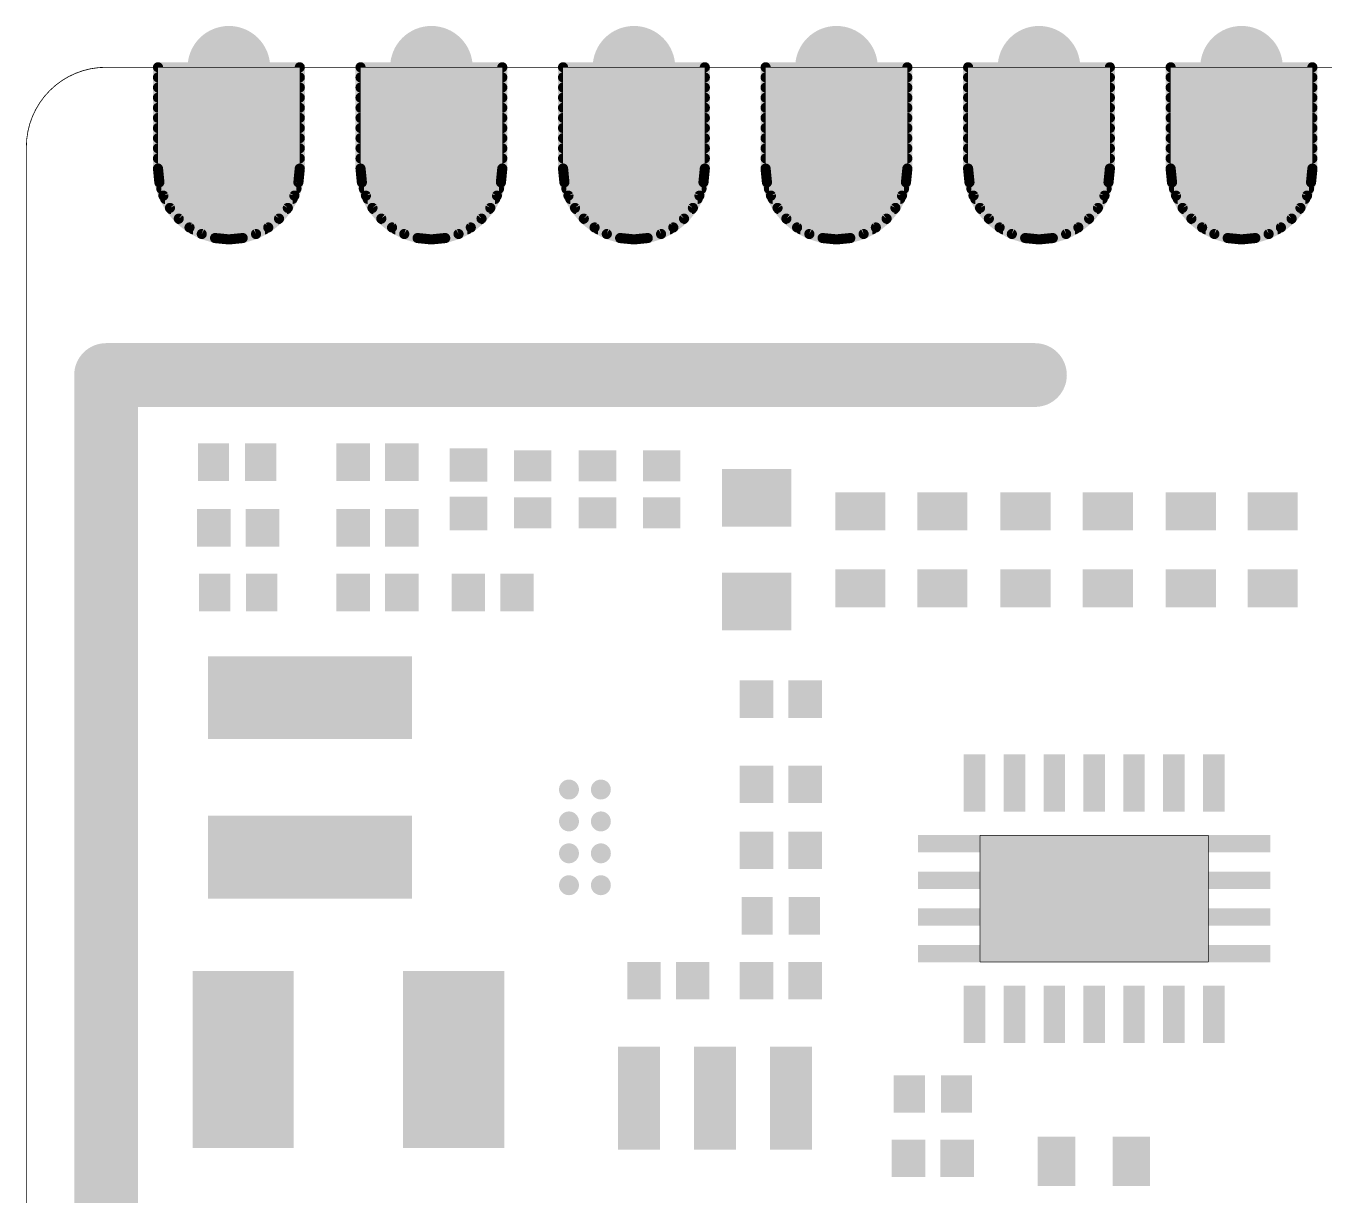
# Model space of a CAD drawing. Extents: x 0 to 35, y -0.5 to 23.4.
# Drawn here: x -0.01 to 16.27, y 8.72 to 23.38 of the extents above; entities that cross this region are included whole.
import ezdxf

# ---------------------------------------------------------------- set-up
doc = ezdxf.new("R2010")
doc.units = 0
for name, color, linetype in [('17', 110, 'CONTINUOUS'), ('20', 31, 'CONTINUOUS'), ('29', 253, 'CONTINUOUS')]:
    doc.layers.add(name, color=color, linetype=linetype)

# ---------------------------------------------------------------- blocks, each defined once
blk = doc.blocks.new('RECT')
blk.add_solid([(-0.5, -0.5), (0.5, -0.5), (-0.5, 0.5), (0.5, 0.5)])
blk = doc.blocks.new('ROUNDP')
at = {"const_width": 0.5}
blk.add_lwpolyline([(0, -0.25, 1), (0, 0.25, 1), (0, -0.25)], format="xyb", dxfattribs=at)
blk = doc.blocks.new('RECT459200X256000R1')
at = {"const_width": 0.008}
blk.add_lwpolyline([(1.431, -0.792), (1.431, 0.792, 0.4142), (1.427, 0.796), (-1.427, 0.796, 0.4142), (-1.431, 0.792), (-1.431, -0.792, 0.4142), (-1.427, -0.796), (1.427, -0.796, 0.4142)], format="xyb", close=True, dxfattribs=at)
blk.add_solid([(-1.429, -0.794), (1.429, -0.794), (-1.429, 0.794), (1.429, 0.794)])
blk = doc.blocks.new('PIE')
at = {"const_width": 0.5}
blk.add_lwpolyline([(0, -0.25, 1), (0, 0.25, 1), (0, -0.25)], format="xyb", dxfattribs=at)

msp = doc.modelspace()

# ---------------------------------------------------------------- linework, layer by layer
at = {"layer": '20'}
for points, const_width in [([(1, 22.86, 0.4142), (0, 21.86)], 0.01), ([(1, 22.8625, 1), (1, 22.8575)], 0.005), ([(1, 22.8575, 1), (1, 22.8625)], 0.005), ([(0.0025, 21.86, 1), (-0.0025, 21.86)], 0.005), ([(-0.0025, 21.86, 1), (0.0025, 21.86)], 0.005)]:
    msp.add_lwpolyline(points, format="xyb", dxfattribs=dict(at, const_width=const_width))
at = {"layer": '20', "const_width": 0.01}
for points in [[(1, 22.86), (34, 22.86)], [(0, 2), (0, 21.86)]]:
    msp.add_lwpolyline(points, dxfattribs=at)
at = {"layer": '29'}
for points, const_width in [([(1.651, 22.86), (1.651, 21.59)], 0.127), ([(3.429, 22.86), (1.651, 22.86)], 0.127), ([(1.651, 22.733), (3.429, 22.733)], 0.127), ([(3.429, 21.59), (3.429, 22.86)], 0.127), ([(4.191, 22.86), (4.191, 21.59)], 0.127), ([(5.969, 22.86), (4.191, 22.86)], 0.127), ([(4.191, 22.733), (5.969, 22.733)], 0.127), ([(5.969, 21.59), (5.969, 22.86)], 0.127), ([(6.731, 22.86), (6.731, 21.59)], 0.127), ([(8.509, 22.86), (6.731, 22.86)], 0.127), ([(6.731, 22.733), (8.509, 22.733)], 0.127), ([(8.509, 21.59), (8.509, 22.86)], 0.127), ([(9.271, 22.86), (9.271, 21.59)], 0.127), ([(11.049, 22.86), (9.271, 22.86)], 0.127), ([(9.271, 22.733), (11.049, 22.733)], 0.127), ([(11.049, 21.59), (11.049, 22.86)], 0.127), ([(11.811, 22.86), (11.811, 21.59)], 0.127), ([(13.589, 22.86), (11.811, 22.86)], 0.127), ([(11.811, 22.733), (13.589, 22.733)], 0.127), ([(13.589, 21.59), (13.589, 22.86)], 0.127), ([(14.351, 22.86), (14.351, 21.59)], 0.127), ([(16.129, 22.86), (14.351, 22.86)], 0.127), ([(14.351, 22.733), (16.129, 22.733)], 0.127), ([(16.129, 21.59), (16.129, 22.86)], 0.127), ([(1.651, 22.606), (3.429, 22.606)], 0.127), ([(4.191, 22.606), (5.969, 22.606)], 0.127), ([(6.731, 22.606), (8.509, 22.606)], 0.127), ([(9.271, 22.606), (11.049, 22.606)], 0.127), ([(11.811, 22.606), (13.589, 22.606)], 0.127), ([(14.351, 22.606), (16.129, 22.606)], 0.127), ([(1.651, 22.479), (3.429, 22.479)], 0.127), ([(4.191, 22.479), (5.969, 22.479)], 0.127), ([(6.731, 22.479), (8.509, 22.479)], 0.127), ([(9.271, 22.479), (11.049, 22.479)], 0.127), ([(11.811, 22.479), (13.589, 22.479)], 0.127), ([(14.351, 22.479), (16.129, 22.479)], 0.127), ([(1.651, 22.352), (3.429, 22.352)], 0.127), ([(4.191, 22.352), (5.969, 22.352)], 0.127), ([(6.731, 22.352), (8.509, 22.352)], 0.127), ([(9.271, 22.352), (11.049, 22.352)], 0.127), ([(11.811, 22.352), (13.589, 22.352)], 0.127), ([(14.351, 22.352), (16.129, 22.352)], 0.127), ([(1.651, 22.225), (3.429, 22.225)], 0.127), ([(1.651, 22.098), (3.429, 22.098)], 0.127), ([(4.191, 22.225), (5.969, 22.225)], 0.127), ([(4.191, 22.098), (5.969, 22.098)], 0.127), ([(6.731, 22.225), (8.509, 22.225)], 0.127), ([(6.731, 22.098), (8.509, 22.098)], 0.127), ([(9.271, 22.225), (11.049, 22.225)], 0.127), ([(9.271, 22.098), (11.049, 22.098)], 0.127), ([(11.811, 22.225), (13.589, 22.225)], 0.127), ([(11.811, 22.098), (13.589, 22.098)], 0.127), ([(14.351, 22.225), (16.129, 22.225)], 0.127), ([(14.351, 22.098), (16.129, 22.098)], 0.127), ([(1.651, 21.971), (3.429, 21.971)], 0.127), ([(4.191, 21.971), (5.969, 21.971)], 0.127), ([(6.731, 21.971), (8.509, 21.971)], 0.127), ([(9.271, 21.971), (11.049, 21.971)], 0.127), ([(11.811, 21.971), (13.589, 21.971)], 0.127), ([(14.351, 21.971), (16.129, 21.971)], 0.127), ([(1.651, 21.844), (3.429, 21.844)], 0.127), ([(4.191, 21.844), (5.969, 21.844)], 0.127), ([(6.731, 21.844), (8.509, 21.844)], 0.127), ([(9.271, 21.844), (11.049, 21.844)], 0.127), ([(11.811, 21.844), (13.589, 21.844)], 0.127), ([(14.351, 21.844), (16.129, 21.844)], 0.127), ([(1.651, 21.717), (3.429, 21.717)], 0.127), ([(1.651, 21.59), (1.6681, 21.4166)], 0.127), ([(1.651, 21.59), (3.429, 21.59)], 0.127), ([(3.4119, 21.4166), (3.429, 21.59)], 0.127), ([(4.191, 21.717), (5.969, 21.717)], 0.127), ([(4.191, 21.59), (4.2081, 21.4166)], 0.127), ([(4.191, 21.59), (5.969, 21.59)], 0.127), ([(5.9519, 21.4166), (5.969, 21.59)], 0.127), ([(6.731, 21.717), (8.509, 21.717)], 0.127), ([(6.731, 21.59), (6.7481, 21.4166)], 0.127), ([(6.731, 21.59), (8.509, 21.59)], 0.127), ([(8.4919, 21.4166), (8.509, 21.59)], 0.127), ([(9.271, 21.717), (11.049, 21.717)], 0.127), ([(9.271, 21.59), (9.2881, 21.4166)], 0.127), ([(9.271, 21.59), (11.049, 21.59)], 0.127), ([(11.0319, 21.4166), (11.049, 21.59)], 0.127), ([(11.811, 21.717), (13.589, 21.717)], 0.127), ([(11.811, 21.59), (11.8281, 21.4166)], 0.127), ([(11.811, 21.59), (13.589, 21.59)], 0.127), ([(13.5719, 21.4166), (13.589, 21.59)], 0.127), ([(14.351, 21.717), (16.129, 21.717)], 0.127), ([(14.351, 21.59), (14.3681, 21.4166)], 0.127), ([(14.351, 21.59), (16.129, 21.59)], 0.127), ([(16.1119, 21.4166), (16.129, 21.59)], 0.127), ([(1.6635, 21.463), (3.4165, 21.463)], 0.127), ([(4.2035, 21.463), (5.9565, 21.463)], 0.127), ([(6.7435, 21.463), (8.4965, 21.463)], 0.127), ([(9.2835, 21.463), (11.0365, 21.463)], 0.127), ([(11.8235, 21.463), (13.5765, 21.463)], 0.127), ([(14.3635, 21.463), (16.1165, 21.463)], 0.127), ([(1.6681, 21.4166), (1.7187, 21.2498)], 0.127), ([(1.6925, 21.336), (3.3875, 21.336)], 0.127), ([(3.3613, 21.2498), (3.4119, 21.4166)], 0.127), ([(4.2081, 21.4166), (4.2587, 21.2498)], 0.127), ([(4.2325, 21.336), (5.9275, 21.336)], 0.127), ([(5.9013, 21.2498), (5.9519, 21.4166)], 0.127), ([(6.7481, 21.4166), (6.7987, 21.2498)], 0.127), ([(6.7725, 21.336), (8.4675, 21.336)], 0.127), ([(8.4413, 21.2498), (8.4919, 21.4166)], 0.127), ([(9.2881, 21.4166), (9.3387, 21.2498)], 0.127), ([(9.3125, 21.336), (11.0075, 21.336)], 0.127), ([(10.9813, 21.2498), (11.0319, 21.4166)], 0.127), ([(11.8281, 21.4166), (11.8787, 21.2498)], 0.127), ([(11.8525, 21.336), (13.5475, 21.336)], 0.127), ([(13.5213, 21.2498), (13.5719, 21.4166)], 0.127), ([(14.3681, 21.4166), (14.4187, 21.2498)], 0.127), ([(14.3925, 21.336), (16.0875, 21.336)], 0.127), ([(16.0613, 21.2498), (16.1119, 21.4166)], 0.127), ([(1.7187, 21.2498), (1.8008, 21.0961)], 0.127), ([(1.7405, 21.209), (3.3395, 21.209)], 0.127), ([(3.2792, 21.0961), (3.3613, 21.2498)], 0.127), ([(4.2587, 21.2498), (4.3408, 21.0961)], 0.127), ([(4.2805, 21.209), (5.8795, 21.209)], 0.127), ([(5.8192, 21.0961), (5.9013, 21.2498)], 0.127), ([(6.7987, 21.2498), (6.8808, 21.0961)], 0.127), ([(6.8205, 21.209), (8.4195, 21.209)], 0.127), ([(8.3592, 21.0961), (8.4413, 21.2498)], 0.127), ([(9.3387, 21.2498), (9.4208, 21.0961)], 0.127), ([(9.3605, 21.209), (10.9595, 21.209)], 0.127), ([(10.8992, 21.0961), (10.9813, 21.2498)], 0.127), ([(11.8787, 21.2498), (11.9608, 21.0961)], 0.127), ([(11.9005, 21.209), (13.4995, 21.209)], 0.127), ([(13.4392, 21.0961), (13.5213, 21.2498)], 0.127), ([(14.4187, 21.2498), (14.5008, 21.0961)], 0.127), ([(14.4405, 21.209), (16.0395, 21.209)], 0.127), ([(15.9792, 21.0961), (16.0613, 21.2498)], 0.127), ([(1.8008, 21.0961), (1.9114, 20.9614)], 0.127), ([(1.8124, 21.082), (3.2676, 21.082)], 0.127), ([(1.9114, 20.9614), (2.0461, 20.8508)], 0.127), ([(1.9192, 20.955), (3.1608, 20.955)], 0.127), ([(3.0339, 20.8508), (3.1686, 20.9614)], 0.127), ([(3.1686, 20.9614), (3.2792, 21.0961)], 0.127), ([(4.3408, 21.0961), (4.4514, 20.9614)], 0.127), ([(4.3524, 21.082), (5.8076, 21.082)], 0.127), ([(4.4514, 20.9614), (4.5861, 20.8508)], 0.127), ([(4.4592, 20.955), (5.7008, 20.955)], 0.127), ([(5.5739, 20.8508), (5.7086, 20.9614)], 0.127), ([(5.7086, 20.9614), (5.8192, 21.0961)], 0.127), ([(6.8808, 21.0961), (6.9914, 20.9614)], 0.127), ([(6.8924, 21.082), (8.3476, 21.082)], 0.127), ([(6.9914, 20.9614), (7.1261, 20.8508)], 0.127), ([(6.9992, 20.955), (8.2408, 20.955)], 0.127), ([(8.1139, 20.8508), (8.2486, 20.9614)], 0.127), ([(8.2486, 20.9614), (8.3592, 21.0961)], 0.127), ([(9.4208, 21.0961), (9.5314, 20.9614)], 0.127), ([(9.4324, 21.082), (10.8876, 21.082)], 0.127), ([(9.5314, 20.9614), (9.6661, 20.8508)], 0.127), ([(9.5392, 20.955), (10.7808, 20.955)], 0.127), ([(10.6539, 20.8508), (10.7886, 20.9614)], 0.127), ([(10.7886, 20.9614), (10.8992, 21.0961)], 0.127), ([(11.9608, 21.0961), (12.0714, 20.9614)], 0.127), ([(11.9724, 21.082), (13.4276, 21.082)], 0.127), ([(12.0714, 20.9614), (12.2061, 20.8508)], 0.127), ([(12.0792, 20.955), (13.3208, 20.955)], 0.127), ([(13.1939, 20.8508), (13.3286, 20.9614)], 0.127), ([(13.3286, 20.9614), (13.4392, 21.0961)], 0.127), ([(14.5008, 21.0961), (14.6114, 20.9614)], 0.127), ([(14.5124, 21.082), (15.9676, 21.082)], 0.127), ([(14.6114, 20.9614), (14.7461, 20.8508)], 0.127), ([(14.6192, 20.955), (15.8608, 20.955)], 0.127), ([(15.7339, 20.8508), (15.8686, 20.9614)], 0.127), ([(15.8686, 20.9614), (15.9792, 21.0961)], 0.127), ([(2.0461, 20.8508), (2.1998, 20.7687)], 0.127), ([(2.0888, 20.828), (2.9912, 20.828)], 0.127), ([(2.8802, 20.7687), (3.0339, 20.8508)], 0.127), ([(4.5861, 20.8508), (4.7398, 20.7687)], 0.127), ([(4.6288, 20.828), (5.5312, 20.828)], 0.127), ([(5.4202, 20.7687), (5.5739, 20.8508)], 0.127), ([(7.1261, 20.8508), (7.2798, 20.7687)], 0.127), ([(7.1688, 20.828), (8.0712, 20.828)], 0.127), ([(7.9602, 20.7687), (8.1139, 20.8508)], 0.127), ([(9.6661, 20.8508), (9.8198, 20.7687)], 0.127), ([(9.7088, 20.828), (10.6112, 20.828)], 0.127), ([(10.5002, 20.7687), (10.6539, 20.8508)], 0.127), ([(12.2061, 20.8508), (12.3598, 20.7687)], 0.127), ([(12.2488, 20.828), (13.1512, 20.828)], 0.127), ([(13.0402, 20.7687), (13.1939, 20.8508)], 0.127), ([(14.7461, 20.8508), (14.8998, 20.7687)], 0.127), ([(14.7888, 20.828), (15.6912, 20.828)], 0.127), ([(15.5802, 20.7687), (15.7339, 20.8508)], 0.127), ([(2.1998, 20.7687), (2.3666, 20.7181)], 0.127), ([(2.3666, 20.7181), (2.54, 20.701)], 0.127), ([(2.54, 20.701), (2.7134, 20.7181)], 0.127), ([(2.7134, 20.7181), (2.8802, 20.7687)], 0.127), ([(4.7398, 20.7687), (4.9066, 20.7181)], 0.127), ([(4.9066, 20.7181), (5.08, 20.701)], 0.127), ([(5.08, 20.701), (5.2534, 20.7181)], 0.127), ([(5.2534, 20.7181), (5.4202, 20.7687)], 0.127), ([(7.2798, 20.7687), (7.4466, 20.7181)], 0.127), ([(7.4466, 20.7181), (7.62, 20.701)], 0.127), ([(7.62, 20.701), (7.7934, 20.7181)], 0.127), ([(7.7934, 20.7181), (7.9602, 20.7687)], 0.127), ([(9.8198, 20.7687), (9.9866, 20.7181)], 0.127), ([(9.9866, 20.7181), (10.16, 20.701)], 0.127), ([(10.16, 20.701), (10.3334, 20.7181)], 0.127), ([(10.3334, 20.7181), (10.5002, 20.7687)], 0.127), ([(12.3598, 20.7687), (12.5266, 20.7181)], 0.127), ([(12.5266, 20.7181), (12.7, 20.701)], 0.127), ([(12.7, 20.701), (12.8734, 20.7181)], 0.127), ([(12.8734, 20.7181), (13.0402, 20.7687)], 0.127), ([(14.8998, 20.7687), (15.0666, 20.7181)], 0.127), ([(15.0666, 20.7181), (15.24, 20.701)], 0.127), ([(15.24, 20.701), (15.4134, 20.7181)], 0.127), ([(15.4134, 20.7181), (15.5802, 20.7687)], 0.127), ([(1, 3.86), (1, 19)], 0.8), ([(1, 19), (12.6492, 19)], 0.8)]:
    msp.add_lwpolyline(points, dxfattribs=dict(at, const_width=const_width))
for points, const_width in [([(1.651, 22.8917, 1), (1.651, 22.8283)], 0.0635), ([(1.651, 22.7647, 1), (1.651, 22.7013)], 0.0635), ([(1.6827, 22.86, 1), (1.6193, 22.86)], 0.0635), ([(3.4608, 22.86, 1), (3.3973, 22.86)], 0.0635), ([(3.429, 22.8283, 1), (3.429, 22.8917)], 0.0635), ([(3.429, 22.7013, 1), (3.429, 22.7647)], 0.0635), ([(4.191, 22.8917, 1), (4.191, 22.8283)], 0.0635), ([(4.191, 22.7647, 1), (4.191, 22.7013)], 0.0635), ([(4.2227, 22.86, 1), (4.1593, 22.86)], 0.0635), ([(6.0008, 22.86, 1), (5.9373, 22.86)], 0.0635), ([(5.969, 22.8283, 1), (5.969, 22.8917)], 0.0635), ([(5.969, 22.7013, 1), (5.969, 22.7647)], 0.0635), ([(6.7628, 22.86, 1), (6.6993, 22.86)], 0.0635), ([(6.731, 22.8917, 1), (6.731, 22.8283)], 0.0635), ([(6.731, 22.7647, 1), (6.731, 22.7013)], 0.0635), ([(8.5408, 22.86, 1), (8.4772, 22.86)], 0.0635), ([(8.509, 22.8283, 1), (8.509, 22.8917)], 0.0635), ([(8.509, 22.7013, 1), (8.509, 22.7647)], 0.0635), ([(9.3028, 22.86, 1), (9.2393, 22.86)], 0.0635), ([(9.271, 22.8917, 1), (9.271, 22.8283)], 0.0635), ([(9.271, 22.7647, 1), (9.271, 22.7013)], 0.0635), ([(11.0808, 22.86, 1), (11.0173, 22.86)], 0.0635), ([(11.049, 22.8283, 1), (11.049, 22.8917)], 0.0635), ([(11.049, 22.7013, 1), (11.049, 22.7647)], 0.0635), ([(11.8428, 22.86, 1), (11.7792, 22.86)], 0.0635), ([(11.811, 22.8917, 1), (11.811, 22.8283)], 0.0635), ([(11.811, 22.7647, 1), (11.811, 22.7013)], 0.0635), ([(13.6208, 22.86, 1), (13.5572, 22.86)], 0.0635), ([(13.589, 22.8283, 1), (13.589, 22.8917)], 0.0635), ([(13.589, 22.7013, 1), (13.589, 22.7647)], 0.0635), ([(14.351, 22.8917, 1), (14.351, 22.8283)], 0.0635), ([(14.351, 22.7647, 1), (14.351, 22.7013)], 0.0635), ([(14.3828, 22.86, 1), (14.3193, 22.86)], 0.0635), ([(16.1608, 22.86, 1), (16.0973, 22.86)], 0.0635), ([(16.129, 22.8283, 1), (16.129, 22.8917)], 0.0635), ([(16.129, 22.7013, 1), (16.129, 22.7647)], 0.0635), ([(1.651, 22.6378, 1), (1.651, 22.5743)], 0.0635), ([(3.429, 22.5743, 1), (3.429, 22.6378)], 0.0635), ([(4.191, 22.6378, 1), (4.191, 22.5743)], 0.0635), ([(5.969, 22.5743, 1), (5.969, 22.6378)], 0.0635), ([(6.731, 22.6378, 1), (6.731, 22.5743)], 0.0635), ([(8.509, 22.5743, 1), (8.509, 22.6378)], 0.0635), ([(9.271, 22.6378, 1), (9.271, 22.5743)], 0.0635), ([(11.049, 22.5743, 1), (11.049, 22.6378)], 0.0635), ([(11.811, 22.6378, 1), (11.811, 22.5743)], 0.0635), ([(13.589, 22.5743, 1), (13.589, 22.6378)], 0.0635), ([(14.351, 22.6378, 1), (14.351, 22.5743)], 0.0635), ([(16.129, 22.5743, 1), (16.129, 22.6378)], 0.0635), ([(1.651, 22.5108, 1), (1.651, 22.4473)], 0.0635), ([(3.429, 22.4473, 1), (3.429, 22.5108)], 0.0635), ([(4.191, 22.5108, 1), (4.191, 22.4473)], 0.0635), ([(5.969, 22.4473, 1), (5.969, 22.5108)], 0.0635), ([(6.731, 22.5108, 1), (6.731, 22.4473)], 0.0635), ([(8.509, 22.4473, 1), (8.509, 22.5108)], 0.0635), ([(9.271, 22.5108, 1), (9.271, 22.4473)], 0.0635), ([(11.049, 22.4473, 1), (11.049, 22.5108)], 0.0635), ([(11.811, 22.5108, 1), (11.811, 22.4473)], 0.0635), ([(13.589, 22.4473, 1), (13.589, 22.5108)], 0.0635), ([(14.351, 22.5108, 1), (14.351, 22.4473)], 0.0635), ([(16.129, 22.4473, 1), (16.129, 22.5108)], 0.0635), ([(1.651, 22.3837, 1), (1.651, 22.3203)], 0.0635), ([(3.429, 22.3203, 1), (3.429, 22.3837)], 0.0635), ([(4.191, 22.3837, 1), (4.191, 22.3203)], 0.0635), ([(5.969, 22.3203, 1), (5.969, 22.3837)], 0.0635), ([(6.731, 22.3837, 1), (6.731, 22.3203)], 0.0635), ([(8.509, 22.3203, 1), (8.509, 22.3837)], 0.0635), ([(9.271, 22.3837, 1), (9.271, 22.3203)], 0.0635), ([(11.049, 22.3203, 1), (11.049, 22.3837)], 0.0635), ([(11.811, 22.3837, 1), (11.811, 22.3203)], 0.0635), ([(13.589, 22.3203, 1), (13.589, 22.3837)], 0.0635), ([(14.351, 22.3837, 1), (14.351, 22.3203)], 0.0635), ([(16.129, 22.3203, 1), (16.129, 22.3837)], 0.0635), ([(1.651, 22.2568, 1), (1.651, 22.1933)], 0.0635), ([(1.651, 22.1298, 1), (1.651, 22.0663)], 0.0635), ([(3.429, 22.1933, 1), (3.429, 22.2568)], 0.0635), ([(3.429, 22.0663, 1), (3.429, 22.1298)], 0.0635), ([(4.191, 22.2568, 1), (4.191, 22.1933)], 0.0635), ([(4.191, 22.1298, 1), (4.191, 22.0663)], 0.0635), ([(5.969, 22.1933, 1), (5.969, 22.2568)], 0.0635), ([(5.969, 22.0663, 1), (5.969, 22.1298)], 0.0635), ([(6.731, 22.2568, 1), (6.731, 22.1933)], 0.0635), ([(6.731, 22.1298, 1), (6.731, 22.0663)], 0.0635), ([(8.509, 22.1933, 1), (8.509, 22.2568)], 0.0635), ([(8.509, 22.0663, 1), (8.509, 22.1298)], 0.0635), ([(9.271, 22.2568, 1), (9.271, 22.1933)], 0.0635), ([(9.271, 22.1298, 1), (9.271, 22.0663)], 0.0635), ([(11.049, 22.1933, 1), (11.049, 22.2568)], 0.0635), ([(11.049, 22.0663, 1), (11.049, 22.1298)], 0.0635), ([(11.811, 22.2568, 1), (11.811, 22.1933)], 0.0635), ([(11.811, 22.1298, 1), (11.811, 22.0663)], 0.0635), ([(13.589, 22.1933, 1), (13.589, 22.2568)], 0.0635), ([(13.589, 22.0663, 1), (13.589, 22.1298)], 0.0635), ([(14.351, 22.2568, 1), (14.351, 22.1933)], 0.0635), ([(14.351, 22.1298, 1), (14.351, 22.0663)], 0.0635), ([(16.129, 22.1933, 1), (16.129, 22.2568)], 0.0635), ([(16.129, 22.0663, 1), (16.129, 22.1298)], 0.0635), ([(1.651, 22.0027, 1), (1.651, 21.9393)], 0.0635), ([(3.429, 21.9393, 1), (3.429, 22.0027)], 0.0635), ([(4.191, 22.0027, 1), (4.191, 21.9393)], 0.0635), ([(5.969, 21.9393, 1), (5.969, 22.0027)], 0.0635), ([(6.731, 22.0027, 1), (6.731, 21.9393)], 0.0635), ([(8.509, 21.9393, 1), (8.509, 22.0027)], 0.0635), ([(9.271, 22.0027, 1), (9.271, 21.9393)], 0.0635), ([(11.049, 21.9393, 1), (11.049, 22.0027)], 0.0635), ([(11.811, 22.0027, 1), (11.811, 21.9393)], 0.0635), ([(13.589, 21.9393, 1), (13.589, 22.0027)], 0.0635), ([(14.351, 22.0027, 1), (14.351, 21.9393)], 0.0635), ([(16.129, 21.9393, 1), (16.129, 22.0027)], 0.0635), ([(1.651, 21.8758, 1), (1.651, 21.8123)], 0.0635), ([(3.429, 21.8123, 1), (3.429, 21.8758)], 0.0635), ([(4.191, 21.8758, 1), (4.191, 21.8123)], 0.0635), ([(5.969, 21.8123, 1), (5.969, 21.8758)], 0.0635), ([(6.731, 21.8758, 1), (6.731, 21.8123)], 0.0635), ([(8.509, 21.8123, 1), (8.509, 21.8758)], 0.0635), ([(9.271, 21.8758, 1), (9.271, 21.8123)], 0.0635), ([(11.049, 21.8123, 1), (11.049, 21.8758)], 0.0635), ([(11.811, 21.8758, 1), (11.811, 21.8123)], 0.0635), ([(13.589, 21.8123, 1), (13.589, 21.8758)], 0.0635), ([(14.351, 21.8758, 1), (14.351, 21.8123)], 0.0635), ([(16.129, 21.8123, 1), (16.129, 21.8758)], 0.0635), ([(1.651, 21.7488, 1), (1.651, 21.6853)], 0.0635), ([(1.6826, 21.5931, 1), (1.6194, 21.5869)], 0.0635), ([(1.651, 21.6217, 1), (1.651, 21.5583)], 0.0635), ([(3.4606, 21.5869, 1), (3.3974, 21.5931)], 0.0635), ([(3.429, 21.6853, 1), (3.429, 21.7488)], 0.0635), ([(3.429, 21.5583, 1), (3.429, 21.6217)], 0.0635), ([(4.191, 21.7488, 1), (4.191, 21.6853)], 0.0635), ([(4.2226, 21.5931, 1), (4.1594, 21.5869)], 0.0635), ([(4.191, 21.6217, 1), (4.191, 21.5583)], 0.0635), ([(6.0006, 21.5869, 1), (5.9374, 21.5931)], 0.0635), ([(5.969, 21.6853, 1), (5.969, 21.7488)], 0.0635), ([(5.969, 21.5583, 1), (5.969, 21.6217)], 0.0635), ([(6.731, 21.7488, 1), (6.731, 21.6853)], 0.0635), ([(6.7626, 21.5931, 1), (6.6994, 21.5869)], 0.0635), ([(6.731, 21.6217, 1), (6.731, 21.5583)], 0.0635), ([(8.5406, 21.5869, 1), (8.4774, 21.5931)], 0.0635), ([(8.509, 21.6853, 1), (8.509, 21.7488)], 0.0635), ([(8.509, 21.5583, 1), (8.509, 21.6217)], 0.0635), ([(9.271, 21.7488, 1), (9.271, 21.6853)], 0.0635), ([(9.3026, 21.5931, 1), (9.2394, 21.5869)], 0.0635), ([(9.271, 21.6217, 1), (9.271, 21.5583)], 0.0635), ([(11.0806, 21.5869, 1), (11.0174, 21.5931)], 0.0635), ([(11.049, 21.6853, 1), (11.049, 21.7488)], 0.0635), ([(11.049, 21.5583, 1), (11.049, 21.6217)], 0.0635), ([(11.811, 21.7488, 1), (11.811, 21.6853)], 0.0635), ([(11.8426, 21.5931, 1), (11.7794, 21.5869)], 0.0635), ([(11.811, 21.6217, 1), (11.811, 21.5583)], 0.0635), ([(13.6206, 21.5869, 1), (13.5574, 21.5931)], 0.0635), ([(13.589, 21.6853, 1), (13.589, 21.7488)], 0.0635), ([(13.589, 21.5583, 1), (13.589, 21.6217)], 0.0635), ([(14.351, 21.7488, 1), (14.351, 21.6853)], 0.0635), ([(14.3826, 21.5931, 1), (14.3194, 21.5869)], 0.0635), ([(14.351, 21.6217, 1), (14.351, 21.5583)], 0.0635), ([(16.1606, 21.5869, 1), (16.0974, 21.5931)], 0.0635), ([(16.129, 21.6853, 1), (16.129, 21.7488)], 0.0635), ([(16.129, 21.5583, 1), (16.129, 21.6217)], 0.0635), ([(1.6193, 21.59, 1), (1.6827, 21.59)], 0.0635), ([(1.6635, 21.4947, 1), (1.6635, 21.4313)], 0.0635), ([(3.3973, 21.59, 1), (3.4608, 21.59)], 0.0635), ([(3.4165, 21.4313, 1), (3.4165, 21.4947)], 0.0635), ([(4.1593, 21.59, 1), (4.2227, 21.59)], 0.0635), ([(4.2035, 21.4947, 1), (4.2035, 21.4313)], 0.0635), ([(5.9373, 21.59, 1), (6.0008, 21.59)], 0.0635), ([(5.9565, 21.4313, 1), (5.9565, 21.4947)], 0.0635), ([(6.6993, 21.59, 1), (6.7628, 21.59)], 0.0635), ([(6.7435, 21.4947, 1), (6.7435, 21.4313)], 0.0635), ([(8.4772, 21.59, 1), (8.5408, 21.59)], 0.0635), ([(8.4965, 21.4313, 1), (8.4965, 21.4947)], 0.0635), ([(9.2393, 21.59, 1), (9.3028, 21.59)], 0.0635), ([(9.2835, 21.4947, 1), (9.2835, 21.4313)], 0.0635), ([(11.0173, 21.59, 1), (11.0808, 21.59)], 0.0635), ([(11.0365, 21.4313, 1), (11.0365, 21.4947)], 0.0635), ([(11.7792, 21.59, 1), (11.8428, 21.59)], 0.0635), ([(11.8235, 21.4947, 1), (11.8235, 21.4313)], 0.0635), ([(13.5572, 21.59, 1), (13.6208, 21.59)], 0.0635), ([(13.5765, 21.4313, 1), (13.5765, 21.4947)], 0.0635), ([(14.3193, 21.59, 1), (14.3828, 21.59)], 0.0635), ([(14.3635, 21.4947, 1), (14.3635, 21.4313)], 0.0635), ([(16.0973, 21.59, 1), (16.1608, 21.59)], 0.0635), ([(16.1165, 21.4313, 1), (16.1165, 21.4947)], 0.0635), ([(1.6985, 21.4258, 1), (1.6377, 21.4073)], 0.0635), ([(1.6365, 21.4135, 1), (1.6997, 21.4197)], 0.0635), ([(1.6925, 21.3678, 1), (1.6925, 21.3043)], 0.0635), ([(3.3803, 21.4197, 1), (3.4435, 21.4135)], 0.0635), ([(3.4423, 21.4073, 1), (3.3815, 21.4258)], 0.0635), ([(3.3875, 21.3043, 1), (3.3875, 21.3678)], 0.0635), ([(4.2385, 21.4258, 1), (4.1777, 21.4073)], 0.0635), ([(4.1765, 21.4135, 1), (4.2397, 21.4197)], 0.0635), ([(4.2325, 21.3678, 1), (4.2325, 21.3043)], 0.0635), ([(5.9203, 21.4197, 1), (5.9835, 21.4135)], 0.0635), ([(5.9823, 21.4073, 1), (5.9215, 21.4258)], 0.0635), ([(5.9275, 21.3043, 1), (5.9275, 21.3678)], 0.0635), ([(6.7785, 21.4258, 1), (6.7177, 21.4073)], 0.0635), ([(6.7165, 21.4135, 1), (6.7797, 21.4197)], 0.0635), ([(6.7725, 21.3678, 1), (6.7725, 21.3043)], 0.0635), ([(8.4603, 21.4197, 1), (8.5235, 21.4135)], 0.0635), ([(8.5223, 21.4073, 1), (8.4615, 21.4258)], 0.0635), ([(8.4675, 21.3043, 1), (8.4675, 21.3678)], 0.0635), ([(9.3185, 21.4258, 1), (9.2577, 21.4073)], 0.0635), ([(9.2565, 21.4135, 1), (9.3197, 21.4197)], 0.0635), ([(9.3125, 21.3678, 1), (9.3125, 21.3043)], 0.0635), ([(11.0003, 21.4197, 1), (11.0635, 21.4135)], 0.0635), ([(11.0623, 21.4073, 1), (11.0015, 21.4258)], 0.0635), ([(11.0075, 21.3043, 1), (11.0075, 21.3678)], 0.0635), ([(11.8585, 21.4258, 1), (11.7977, 21.4073)], 0.0635), ([(11.7965, 21.4135, 1), (11.8597, 21.4197)], 0.0635), ([(11.8525, 21.3678, 1), (11.8525, 21.3043)], 0.0635), ([(13.5403, 21.4197, 1), (13.6035, 21.4135)], 0.0635), ([(13.6023, 21.4073, 1), (13.5415, 21.4258)], 0.0635), ([(13.5475, 21.3043, 1), (13.5475, 21.3678)], 0.0635), ([(14.3985, 21.4258, 1), (14.3377, 21.4073)], 0.0635), ([(14.3365, 21.4135, 1), (14.3997, 21.4197)], 0.0635), ([(14.3925, 21.3678, 1), (14.3925, 21.3043)], 0.0635), ([(16.0803, 21.4197, 1), (16.1435, 21.4135)], 0.0635), ([(16.1423, 21.4073, 1), (16.0815, 21.4258)], 0.0635), ([(16.0875, 21.3043, 1), (16.0875, 21.3678)], 0.0635), ([(1.7467, 21.2648, 1), (1.6907, 21.2348)], 0.0635), ([(1.6883, 21.2406, 1), (1.7491, 21.259)], 0.0635), ([(1.7405, 21.2407, 1), (1.7405, 21.1773)], 0.0635), ([(3.3309, 21.259, 1), (3.3917, 21.2406)], 0.0635), ([(3.3893, 21.2348, 1), (3.3333, 21.2648)], 0.0635), ([(3.3395, 21.1773, 1), (3.3395, 21.2407)], 0.0635), ([(4.2867, 21.2648, 1), (4.2307, 21.2348)], 0.0635), ([(4.2283, 21.2406, 1), (4.2891, 21.259)], 0.0635), ([(4.2805, 21.2407, 1), (4.2805, 21.1773)], 0.0635), ([(5.8709, 21.259, 1), (5.9317, 21.2406)], 0.0635), ([(5.9293, 21.2348, 1), (5.8733, 21.2648)], 0.0635), ([(5.8795, 21.1773, 1), (5.8795, 21.2407)], 0.0635), ([(6.8267, 21.2648, 1), (6.7707, 21.2348)], 0.0635), ([(6.7683, 21.2406, 1), (6.8291, 21.259)], 0.0635), ([(6.8205, 21.2407, 1), (6.8205, 21.1773)], 0.0635), ([(8.4109, 21.259, 1), (8.4717, 21.2406)], 0.0635), ([(8.4693, 21.2348, 1), (8.4133, 21.2648)], 0.0635), ([(8.4195, 21.1773, 1), (8.4195, 21.2407)], 0.0635), ([(9.3667, 21.2648, 1), (9.3107, 21.2348)], 0.0635), ([(9.3083, 21.2406, 1), (9.3691, 21.259)], 0.0635), ([(9.3605, 21.2407, 1), (9.3605, 21.1773)], 0.0635), ([(10.9509, 21.259, 1), (11.0117, 21.2406)], 0.0635), ([(11.0093, 21.2348, 1), (10.9533, 21.2648)], 0.0635), ([(10.9595, 21.1773, 1), (10.9595, 21.2407)], 0.0635), ([(11.9067, 21.2648, 1), (11.8507, 21.2348)], 0.0635), ([(11.8483, 21.2406, 1), (11.9091, 21.259)], 0.0635), ([(11.9005, 21.2407, 1), (11.9005, 21.1773)], 0.0635), ([(13.4909, 21.259, 1), (13.5517, 21.2406)], 0.0635), ([(13.5493, 21.2348, 1), (13.4933, 21.2648)], 0.0635), ([(13.4995, 21.1773, 1), (13.4995, 21.2407)], 0.0635), ([(14.4467, 21.2648, 1), (14.3907, 21.2348)], 0.0635), ([(14.3883, 21.2406, 1), (14.4491, 21.259)], 0.0635), ([(14.4405, 21.2407, 1), (14.4405, 21.1773)], 0.0635), ([(16.0309, 21.259, 1), (16.0917, 21.2406)], 0.0635), ([(16.0893, 21.2348, 1), (16.0333, 21.2648)], 0.0635), ([(16.0395, 21.1773, 1), (16.0395, 21.2407)], 0.0635), ([(1.8254, 21.1162, 1), (1.7763, 21.076)], 0.0635), ([(1.7728, 21.0811, 1), (1.8288, 21.1111)], 0.0635), ([(1.8124, 21.1137, 1), (1.8124, 21.0503)], 0.0635), ([(1.9315, 20.9859, 1), (1.8912, 20.9368)], 0.0635), ([(1.8868, 20.9412, 1), (1.9359, 20.9815)], 0.0635), ([(1.9192, 20.9868, 1), (1.9192, 20.9233)], 0.0635), ([(3.1441, 20.9815, 1), (3.1932, 20.9412)], 0.0635), ([(3.1888, 20.9368, 1), (3.1485, 20.9859)], 0.0635), ([(3.1608, 20.9233, 1), (3.1608, 20.9868)], 0.0635), ([(3.2512, 21.1111, 1), (3.3072, 21.0811)], 0.0635), ([(3.3037, 21.076, 1), (3.2546, 21.1162)], 0.0635), ([(3.2676, 21.0503, 1), (3.2676, 21.1137)], 0.0635), ([(4.3654, 21.1162, 1), (4.3163, 21.076)], 0.0635), ([(4.3128, 21.0811, 1), (4.3688, 21.1111)], 0.0635), ([(4.3524, 21.1137, 1), (4.3524, 21.0503)], 0.0635), ([(4.4715, 20.9859, 1), (4.4312, 20.9368)], 0.0635), ([(4.4268, 20.9412, 1), (4.4759, 20.9815)], 0.0635), ([(4.4592, 20.9868, 1), (4.4592, 20.9233)], 0.0635), ([(5.6841, 20.9815, 1), (5.7332, 20.9412)], 0.0635), ([(5.7288, 20.9368, 1), (5.6885, 20.9859)], 0.0635), ([(5.7008, 20.9233, 1), (5.7008, 20.9868)], 0.0635), ([(5.7912, 21.1111, 1), (5.8472, 21.0811)], 0.0635), ([(5.8437, 21.076, 1), (5.7946, 21.1162)], 0.0635), ([(5.8076, 21.0503, 1), (5.8076, 21.1137)], 0.0635), ([(6.9054, 21.1162, 1), (6.8563, 21.076)], 0.0635), ([(6.8528, 21.0811, 1), (6.9088, 21.1111)], 0.0635), ([(6.8924, 21.1137, 1), (6.8924, 21.0503)], 0.0635), ([(7.0115, 20.9859, 1), (6.9712, 20.9368)], 0.0635), ([(6.9668, 20.9412, 1), (7.0159, 20.9815)], 0.0635), ([(6.9992, 20.9868, 1), (6.9992, 20.9233)], 0.0635), ([(8.2241, 20.9815, 1), (8.2732, 20.9412)], 0.0635), ([(8.2688, 20.9368, 1), (8.2285, 20.9859)], 0.0635), ([(8.2408, 20.9233, 1), (8.2408, 20.9868)], 0.0635), ([(8.3312, 21.1111, 1), (8.3872, 21.0811)], 0.0635), ([(8.3837, 21.076, 1), (8.3346, 21.1162)], 0.0635), ([(8.3476, 21.0503, 1), (8.3476, 21.1137)], 0.0635), ([(9.4454, 21.1162, 1), (9.3963, 21.076)], 0.0635), ([(9.3928, 21.0811, 1), (9.4488, 21.1111)], 0.0635), ([(9.4324, 21.1137, 1), (9.4324, 21.0503)], 0.0635), ([(9.5515, 20.9859, 1), (9.5112, 20.9368)], 0.0635), ([(9.5068, 20.9412, 1), (9.5559, 20.9815)], 0.0635), ([(9.5392, 20.9868, 1), (9.5392, 20.9233)], 0.0635), ([(10.7641, 20.9815, 1), (10.8132, 20.9412)], 0.0635), ([(10.8088, 20.9368, 1), (10.7685, 20.9859)], 0.0635), ([(10.7808, 20.9233, 1), (10.7808, 20.9868)], 0.0635), ([(10.8712, 21.1111, 1), (10.9272, 21.0811)], 0.0635), ([(10.9237, 21.076, 1), (10.8746, 21.1162)], 0.0635), ([(10.8876, 21.0503, 1), (10.8876, 21.1137)], 0.0635), ([(11.9854, 21.1162, 1), (11.9363, 21.076)], 0.0635), ([(11.9328, 21.0811, 1), (11.9888, 21.1111)], 0.0635), ([(11.9724, 21.1137, 1), (11.9724, 21.0503)], 0.0635), ([(12.0915, 20.9859, 1), (12.0512, 20.9368)], 0.0635), ([(12.0468, 20.9412, 1), (12.0959, 20.9815)], 0.0635), ([(12.0792, 20.9868, 1), (12.0792, 20.9233)], 0.0635), ([(13.3041, 20.9815, 1), (13.3532, 20.9412)], 0.0635), ([(13.3488, 20.9368, 1), (13.3085, 20.9859)], 0.0635), ([(13.3208, 20.9233, 1), (13.3208, 20.9868)], 0.0635), ([(13.4112, 21.1111, 1), (13.4672, 21.0811)], 0.0635), ([(13.4637, 21.076, 1), (13.4146, 21.1162)], 0.0635), ([(13.4276, 21.0503, 1), (13.4276, 21.1137)], 0.0635), ([(14.5254, 21.1162, 1), (14.4763, 21.076)], 0.0635), ([(14.4728, 21.0811, 1), (14.5288, 21.1111)], 0.0635), ([(14.5124, 21.1137, 1), (14.5124, 21.0503)], 0.0635), ([(14.6315, 20.9859, 1), (14.5912, 20.9368)], 0.0635), ([(14.5868, 20.9412, 1), (14.6359, 20.9815)], 0.0635), ([(14.6192, 20.9868, 1), (14.6192, 20.9233)], 0.0635), ([(15.8441, 20.9815, 1), (15.8932, 20.9412)], 0.0635), ([(15.8888, 20.9368, 1), (15.8485, 20.9859)], 0.0635), ([(15.8608, 20.9233, 1), (15.8608, 20.9868)], 0.0635), ([(15.9512, 21.1111, 1), (16.0072, 21.0811)], 0.0635), ([(16.0037, 21.076, 1), (15.9546, 21.1162)], 0.0635), ([(15.9676, 21.0503, 1), (15.9676, 21.1137)], 0.0635), ([(2.0611, 20.8788, 1), (2.0311, 20.8228)], 0.0635), ([(2.026, 20.8263, 1), (2.0662, 20.8754)], 0.0635), ([(2.0888, 20.8597, 1), (2.0888, 20.7963)], 0.0635), ([(2.9912, 20.7963, 1), (2.9912, 20.8597)], 0.0635), ([(3.0138, 20.8754, 1), (3.054, 20.8263)], 0.0635), ([(3.0489, 20.8228, 1), (3.0189, 20.8788)], 0.0635), ([(4.6011, 20.8788, 1), (4.5711, 20.8228)], 0.0635), ([(4.566, 20.8263, 1), (4.6062, 20.8754)], 0.0635), ([(4.6288, 20.8597, 1), (4.6288, 20.7963)], 0.0635), ([(5.5312, 20.7963, 1), (5.5312, 20.8597)], 0.0635), ([(5.5538, 20.8754, 1), (5.594, 20.8263)], 0.0635), ([(5.5889, 20.8228, 1), (5.5589, 20.8788)], 0.0635), ([(7.1411, 20.8788, 1), (7.1111, 20.8228)], 0.0635), ([(7.106, 20.8263, 1), (7.1462, 20.8754)], 0.0635), ([(7.1688, 20.8597, 1), (7.1688, 20.7963)], 0.0635), ([(8.0712, 20.7963, 1), (8.0712, 20.8597)], 0.0635), ([(8.0938, 20.8754, 1), (8.134, 20.8263)], 0.0635), ([(8.1289, 20.8228, 1), (8.0989, 20.8788)], 0.0635), ([(9.6811, 20.8788, 1), (9.6511, 20.8228)], 0.0635), ([(9.646, 20.8263, 1), (9.6862, 20.8754)], 0.0635), ([(9.7088, 20.8597, 1), (9.7088, 20.7963)], 0.0635), ([(10.6112, 20.7963, 1), (10.6112, 20.8597)], 0.0635), ([(10.6338, 20.8754, 1), (10.674, 20.8263)], 0.0635), ([(10.6689, 20.8228, 1), (10.6389, 20.8788)], 0.0635), ([(12.2211, 20.8788, 1), (12.1911, 20.8228)], 0.0635), ([(12.186, 20.8263, 1), (12.2262, 20.8754)], 0.0635), ([(12.2488, 20.8597, 1), (12.2488, 20.7963)], 0.0635), ([(13.1512, 20.7963, 1), (13.1512, 20.8597)], 0.0635), ([(13.1738, 20.8754, 1), (13.214, 20.8263)], 0.0635), ([(13.2089, 20.8228, 1), (13.1789, 20.8788)], 0.0635), ([(14.7611, 20.8788, 1), (14.7311, 20.8228)], 0.0635), ([(14.726, 20.8263, 1), (14.7662, 20.8754)], 0.0635), ([(14.7888, 20.8597, 1), (14.7888, 20.7963)], 0.0635), ([(15.6912, 20.7963, 1), (15.6912, 20.8597)], 0.0635), ([(15.7138, 20.8754, 1), (15.754, 20.8263)], 0.0635), ([(15.7489, 20.8228, 1), (15.7189, 20.8788)], 0.0635), ([(2.209, 20.7991, 1), (2.1906, 20.7383)], 0.0635), ([(2.1848, 20.7407, 1), (2.2148, 20.7967)], 0.0635), ([(2.3697, 20.7497, 1), (2.3635, 20.6865)], 0.0635), ([(2.3573, 20.6877, 1), (2.3758, 20.7485)], 0.0635), ([(2.5369, 20.7326, 1), (2.5431, 20.6694)], 0.0635), ([(2.5369, 20.6694, 1), (2.5431, 20.7326)], 0.0635), ([(2.7042, 20.7485, 1), (2.7227, 20.6877)], 0.0635), ([(2.7165, 20.6865, 1), (2.7103, 20.7497)], 0.0635), ([(2.8652, 20.7967, 1), (2.8952, 20.7407)], 0.0635), ([(2.8894, 20.7383, 1), (2.871, 20.7991)], 0.0635), ([(4.749, 20.7991, 1), (4.7306, 20.7383)], 0.0635), ([(4.7248, 20.7407, 1), (4.7548, 20.7967)], 0.0635), ([(4.9097, 20.7497, 1), (4.9035, 20.6865)], 0.0635), ([(4.8973, 20.6877, 1), (4.9158, 20.7485)], 0.0635), ([(5.0769, 20.7326, 1), (5.0831, 20.6694)], 0.0635), ([(5.0769, 20.6694, 1), (5.0831, 20.7326)], 0.0635), ([(5.2442, 20.7485, 1), (5.2627, 20.6877)], 0.0635), ([(5.2565, 20.6865, 1), (5.2503, 20.7497)], 0.0635), ([(5.4052, 20.7967, 1), (5.4352, 20.7407)], 0.0635), ([(5.4294, 20.7383, 1), (5.411, 20.7991)], 0.0635), ([(7.289, 20.7991, 1), (7.2706, 20.7383)], 0.0635), ([(7.2648, 20.7407, 1), (7.2948, 20.7967)], 0.0635), ([(7.4497, 20.7497, 1), (7.4435, 20.6865)], 0.0635), ([(7.4373, 20.6877, 1), (7.4558, 20.7485)], 0.0635), ([(7.6169, 20.7326, 1), (7.6231, 20.6694)], 0.0635), ([(7.6169, 20.6694, 1), (7.6231, 20.7326)], 0.0635), ([(7.7842, 20.7485, 1), (7.8027, 20.6877)], 0.0635), ([(7.7965, 20.6865, 1), (7.7903, 20.7497)], 0.0635), ([(7.9452, 20.7967, 1), (7.9752, 20.7407)], 0.0635), ([(7.9694, 20.7383, 1), (7.951, 20.7991)], 0.0635), ([(9.829, 20.7991, 1), (9.8106, 20.7383)], 0.0635), ([(9.8048, 20.7407, 1), (9.8348, 20.7967)], 0.0635), ([(9.9897, 20.7497, 1), (9.9835, 20.6865)], 0.0635), ([(9.9773, 20.6877, 1), (9.9958, 20.7485)], 0.0635), ([(10.1569, 20.7326, 1), (10.1631, 20.6694)], 0.0635), ([(10.1569, 20.6694, 1), (10.1631, 20.7326)], 0.0635), ([(10.3242, 20.7485, 1), (10.3427, 20.6877)], 0.0635), ([(10.3365, 20.6865, 1), (10.3303, 20.7497)], 0.0635), ([(10.4852, 20.7967, 1), (10.5152, 20.7407)], 0.0635), ([(10.5094, 20.7383, 1), (10.491, 20.7991)], 0.0635), ([(12.369, 20.7991, 1), (12.3506, 20.7383)], 0.0635), ([(12.3448, 20.7407, 1), (12.3748, 20.7967)], 0.0635), ([(12.5297, 20.7497, 1), (12.5235, 20.6865)], 0.0635), ([(12.5173, 20.6877, 1), (12.5358, 20.7485)], 0.0635), ([(12.6969, 20.7326, 1), (12.7031, 20.6694)], 0.0635), ([(12.6969, 20.6694, 1), (12.7031, 20.7326)], 0.0635), ([(12.8642, 20.7485, 1), (12.8827, 20.6877)], 0.0635), ([(12.8765, 20.6865, 1), (12.8703, 20.7497)], 0.0635), ([(13.0252, 20.7967, 1), (13.0552, 20.7407)], 0.0635), ([(13.0494, 20.7383, 1), (13.031, 20.7991)], 0.0635), ([(14.909, 20.7991, 1), (14.8906, 20.7383)], 0.0635), ([(14.8848, 20.7407, 1), (14.9148, 20.7967)], 0.0635), ([(15.0697, 20.7497, 1), (15.0635, 20.6865)], 0.0635), ([(15.0573, 20.6877, 1), (15.0758, 20.7485)], 0.0635), ([(15.2369, 20.7326, 1), (15.2431, 20.6694)], 0.0635), ([(15.2369, 20.6694, 1), (15.2431, 20.7326)], 0.0635), ([(15.4042, 20.7485, 1), (15.4227, 20.6877)], 0.0635), ([(15.4165, 20.6865, 1), (15.4103, 20.7497)], 0.0635), ([(15.5652, 20.7967, 1), (15.5952, 20.7407)], 0.0635), ([(15.5894, 20.7383, 1), (15.571, 20.7991)], 0.0635), ([(1.2, 19, 1), (0.8, 19)], 0.4), ([(1, 19.2, 1), (1, 18.8)], 0.4), ([(12.6492, 18.8, 1), (12.6492, 19.2)], 0.4)]:
    msp.add_lwpolyline(points, format="xyb", dxfattribs=dict(at, const_width=const_width))

# ---------------------------------------------------------------- block references
at = {"layer": '17', "rotation": 90}
for p, xscale, yscale in [((2.54, 22.86), 1.016, 1.016), ((2.54, 22.86), 1.016, 1.016), ((5.08, 22.86), 1.016, 1.016), ((5.08, 22.86), 1.016, 1.016), ((7.62, 22.86), 1.016, 1.016), ((7.62, 22.86), 1.016, 1.016), ((10.16, 22.86), 1.016, 1.016), ((10.16, 22.86), 1.016, 1.016), ((12.7, 22.86), 1.016, 1.016), ((12.7, 22.86), 1.016, 1.016), ((15.24, 22.86), 1.016, 1.016), ((15.24, 22.86), 1.016, 1.016), ((2.54, 21.59), 1.778, 1.778), ((2.54, 21.59), 1.778, 1.778), ((5.08, 21.59), 1.778, 1.778), ((5.08, 21.59), 1.778, 1.778), ((7.62, 21.59), 1.778, 1.778), ((7.62, 21.59), 1.778, 1.778), ((10.16, 21.59), 1.778, 1.778), ((10.16, 21.59), 1.778, 1.778), ((12.7, 21.59), 1.778, 1.778), ((12.7, 21.59), 1.778, 1.778), ((15.24, 21.59), 1.778, 1.778), ((15.24, 21.59), 1.778, 1.778)]:
    msp.add_blockref('ROUNDP', p, dxfattribs=dict(at, xscale=xscale, yscale=yscale))
at = {"layer": '29'}
for name, p, xscale, yscale, rotation in [('ROUNDP', (2.54, 22.86), 1.036, 1.036, 90), ('ROUNDP', (5.08, 22.86), 1.036, 1.036, 90), ('ROUNDP', (7.62, 22.86), 1.036, 1.036, 90), ('ROUNDP', (10.16, 22.86), 1.036, 1.036, 90), ('ROUNDP', (12.7, 22.86), 1.036, 1.036, 90), ('ROUNDP', (15.24, 22.86), 1.036, 1.036, 90), ('ROUNDP', (2.54, 21.59), 1.798, 1.798, 90), ('ROUNDP', (5.08, 21.59), 1.798, 1.798, 90), ('ROUNDP', (7.62, 21.59), 1.798, 1.798, 90), ('ROUNDP', (10.16, 21.59), 1.798, 1.798, 90), ('ROUNDP', (12.7, 21.59), 1.798, 1.798, 90), ('ROUNDP', (15.24, 21.59), 1.798, 1.798, 90), ('RECT', (5.5452, 17.8727), 0.42, 0.47, 90), ('RECT', (6.35, 17.8627), 0.39, 0.47, 90), ('RECT', (7.1628, 17.8627), 0.39, 0.47, 90), ('RECT', (7.9676, 17.8627), 0.39, 0.47, 90), ('RECT', (9.16, 17.46), 0.72, 0.87, 90), ('RECT', (5.5452, 17.2627), 0.42, 0.47, 90), ('RECT', (6.35, 17.2727), 0.39, 0.47, 90), ('RECT', (7.1628, 17.2727), 0.39, 0.47, 90), ('RECT', (7.9676, 17.2727), 0.39, 0.47, 90), ('RECT', (10.4597, 17.2904), 0.4772, 0.6296, 270), ('RECT', (11.4884, 17.2904), 0.4772, 0.6296, 270), ('RECT', (12.5304, 17.2904), 0.4772, 0.6296, 270), ('RECT', (13.5641, 17.2904), 0.4772, 0.6296, 270), ('RECT', (14.6041, 17.2904), 0.4772, 0.6296, 270), ('RECT', (15.6309, 17.2904), 0.4772, 0.6296, 270), ('RECT', (2.3516, 17.084), 0.42, 0.47, 180), ('RECT', (2.9616, 17.084), 0.42, 0.47, 180), ('RECT', (4.0983, 17.084), 0.42, 0.47, 180), ('RECT', (4.7083, 17.084), 0.42, 0.47, 180), ('RECT', (2.3616, 16.2727), 0.39, 0.47, 180), ('RECT', (2.9516, 16.2727), 0.39, 0.47, 180), ('RECT', (4.0983, 16.2727), 0.42, 0.47, 180), ('RECT', (4.7083, 16.2727), 0.42, 0.47, 180), ('RECT', (5.5429, 16.2727), 0.42, 0.47, 180), ('RECT', (6.1529, 16.2727), 0.42, 0.47, 180), ('RECT', (9.16, 16.16), 0.72, 0.87, 90), ('RECT', (10.4597, 16.3252), 0.4772, 0.6296, 270), ('RECT', (11.4884, 16.3252), 0.4772, 0.6296, 270), ('RECT', (12.5304, 16.3252), 0.4772, 0.6296, 270), ('RECT', (13.5641, 16.3252), 0.4772, 0.6296, 270), ('RECT', (14.6041, 16.3252), 0.4772, 0.6296, 270), ('RECT', (15.6309, 16.3252), 0.4772, 0.6296, 270), ('RECT', (9.1565, 14.9352), 0.42, 0.47, 180), ('RECT', (9.7665, 14.9352), 0.42, 0.47, 180), ('RECT', (11.8918, 13.8828), 0.72, 0.27, 270), ('RECT', (12.3918, 13.8828), 0.72, 0.27, 270), ('RECT', (12.8918, 13.8828), 0.72, 0.27, 270), ('RECT', (13.3918, 13.8828), 0.72, 0.27, 270), ('RECT', (13.8918, 13.8828), 0.72, 0.27, 270), ('RECT', (14.3918, 13.8828), 0.72, 0.27, 270), ('RECT', (14.8918, 13.8828), 0.72, 0.27, 270), ('RECT', (9.1565, 13.8678), 0.42, 0.47, 180), ('RECT', (9.7665, 13.8678), 0.42, 0.47, 180), ('RECT', (9.1665, 12.2174), 0.39, 0.47, 180), ('RECT', (9.7565, 12.2174), 0.39, 0.47, 180), ('RECT', (9.1565, 11.4046), 0.42, 0.47, 180), ('RECT', (9.7665, 11.4046), 0.42, 0.47, 180), ('RECT', (2.7194, 10.414), 2.22, 1.27, 90), ('RECT', (5.3594, 10.414), 2.22, 1.27, 90), ('RECT', (11.8918, 10.9828), 0.72, 0.27, 90), ('RECT', (12.3918, 10.9828), 0.72, 0.27, 90), ('RECT', (12.8918, 10.9828), 0.72, 0.27, 90), ('RECT', (13.3918, 10.9828), 0.72, 0.27, 90), ('RECT', (13.8918, 10.9828), 0.72, 0.27, 90), ('RECT', (14.3918, 10.9828), 0.72, 0.27, 90), ('RECT', (14.8918, 10.9828), 0.72, 0.27, 90), ('RECT', (7.6835, 9.9314), 1.29, 0.528, 270), ('RECT', (8.636, 9.9314), 1.29, 0.528, 270), ('RECT', (9.5885, 9.9314), 1.29, 0.528, 270), ('RECT', (12.919, 9.1379), 0.47, 0.62, 180), ('RECT', (13.859, 9.1379), 0.47, 0.62, 180)]:
    msp.add_blockref(name, p, dxfattribs=dict(at, xscale=xscale, yscale=yscale, rotation=rotation))
for name, p, xscale, yscale in [('RECT', (2.3484, 17.907), 0.39, 0.47), ('RECT', (2.9384, 17.907), 0.39, 0.47), ('RECT', (4.0983, 17.907), 0.42, 0.47), ('RECT', (4.7083, 17.907), 0.42, 0.47), ('RECT', (3.5563, 14.9537), 2.56, 1.04), ('PIE', (6.8053, 13.8016), 0.25, 0.25), ('PIE', (7.2053, 13.8016), 0.25, 0.25), ('PIE', (6.8053, 13.4016), 0.25, 0.25), ('PIE', (7.2053, 13.4016), 0.25, 0.25), ('RECT', (3.5563, 12.9537), 2.56, 1.04), ('RECT', (9.1565, 13.0402), 0.42, 0.47), ('RECT', (9.7665, 13.0402), 0.42, 0.47), ('RECT', (11.7418, 13.1228), 1.12, 0.22), ('RECT', (15.0418, 13.1228), 1.12, 0.22), ('PIE', (6.8053, 13.0016), 0.25, 0.25), ('PIE', (7.2053, 13.0016), 0.25, 0.25), ('PIE', (6.8053, 12.6016), 0.25, 0.25), ('PIE', (7.2053, 12.6016), 0.25, 0.25), ('RECT', (11.7418, 12.6628), 1.12, 0.22), ('RECT', (15.0418, 12.6628), 1.12, 0.22), ('RECT', (11.7418, 12.2028), 1.12, 0.22), ('RECT', (15.0418, 12.2028), 1.12, 0.22), ('RECT', (11.7418, 11.7428), 1.12, 0.22), ('RECT', (15.0418, 11.7428), 1.12, 0.22), ('RECT', (7.7468, 11.4046), 0.42, 0.47), ('RECT', (8.3568, 11.4046), 0.42, 0.47), ('RECT', (11.0739, 9.9822), 0.39, 0.47), ('RECT', (11.6639, 9.9822), 0.39, 0.47), ('RECT', (11.0639, 9.1755), 0.42, 0.47), ('RECT', (11.6739, 9.1755), 0.42, 0.47)]:
    msp.add_blockref(name, p, dxfattribs=dict(at, xscale=xscale, yscale=yscale))
at = {"layer": '29', "rotation": 180}
msp.add_blockref('RECT459200X256000R1', (13.3918, 12.4328), dxfattribs=at)

doc.saveas('drawing.dxf')
